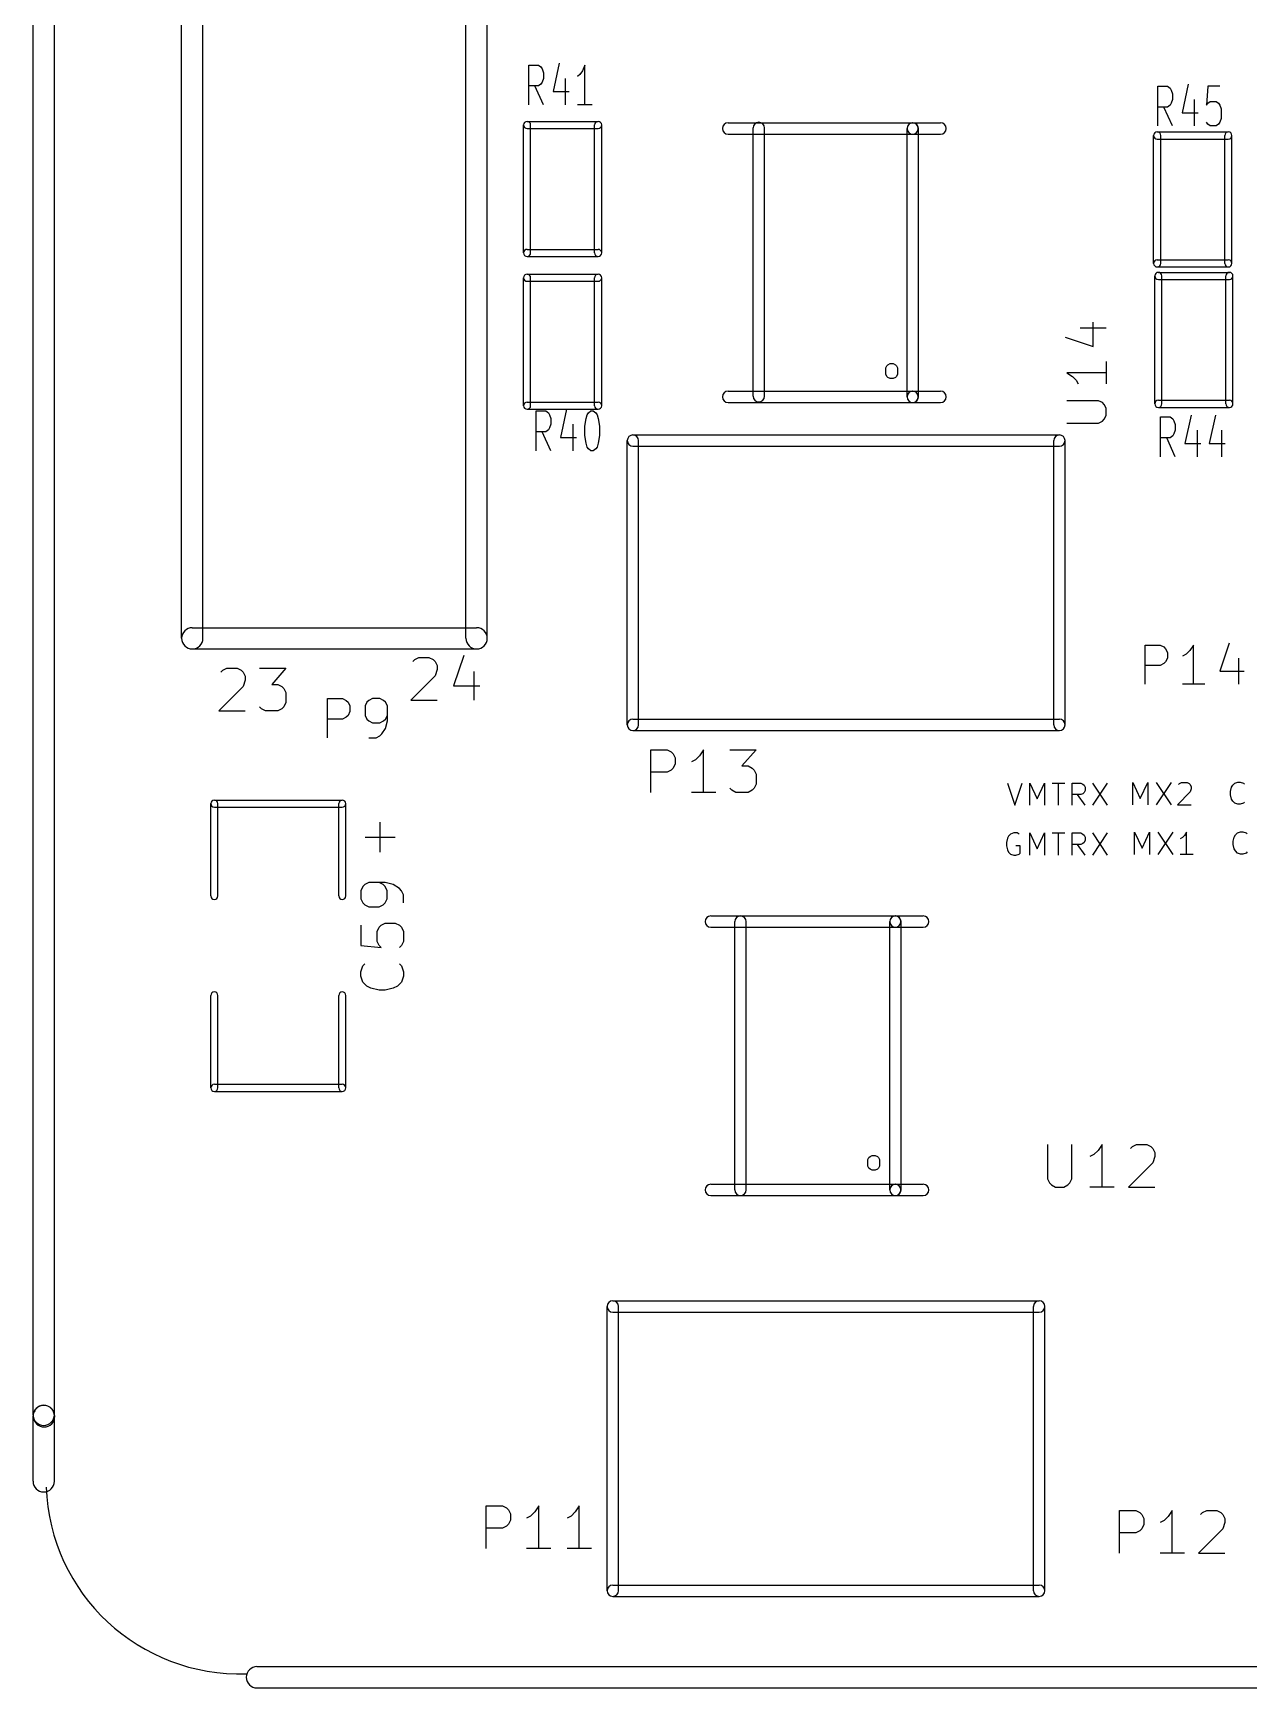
# Model space of a CAD drawing. Extents: x 32880 to 68030, y 23813 to 49782.
# Drawn here: x 32880 to 41433, y 27285 to 38928 of the extents above; entities that cross this region are included whole.
import ezdxf

# ---------------------------------------------------------------- set-up
doc = ezdxf.new("R2010")
doc.units = 0
doc.layers.add('BLACK', color=1, linetype='CONTINUOUS')

msp = doc.modelspace()

# ---------------------------------------------------------------- linework, layer by layer
at = {"layer": 'BLACK'}
for p, q in [((32880, 29207), (32880, 48207)), ((33030, 29207), (33030, 48207)), ((33925, 34670), (33925, 46670)), ((34075, 34670), (34075, 46670)), ((35925, 34670), (35925, 46670)), ((36075, 34670), (36075, 46670)), ((36367, 38424), (36367, 38704)), ((36367, 38704), (36435, 38704)), ((36435, 38704), (36453, 38690)), ((36453, 38690), (36461, 38677)), ((36461, 38677), (36470, 38650)), ((36581, 38717), (36538, 38517)), ((36744, 38664), (36726, 38637)), ((36761, 38704), (36744, 38664)), ((36761, 38424), (36761, 38704)), ((36435, 38557), (36367, 38557)), ((36470, 38424), (36410, 38557)), ((36453, 38570), (36435, 38557)), ((36461, 38584), (36453, 38570)), ((36470, 38610), (36461, 38584)), ((36470, 38650), (36470, 38610)), ((36624, 38610), (36624, 38424)), ((36726, 38637), (36709, 38624)), ((40792, 38275), (40792, 38555)), ((40792, 38555), (40860, 38555)), ((40860, 38555), (40878, 38541)), ((40878, 38541), (40886, 38528)), ((41006, 38568), (40963, 38368)), ((41143, 38555), (41134, 38421)), ((41229, 38555), (41143, 38555)), ((36538, 38517), (36650, 38517)), ((36812, 38424), (36709, 38424)), ((40886, 38435), (40878, 38421)), ((40886, 38528), (40895, 38501)), ((40895, 38461), (40886, 38435)), ((40895, 38501), (40895, 38461)), ((41049, 38461), (41049, 38275)), ((41134, 38421), (41143, 38435)), ((41143, 38435), (41160, 38448)), ((41160, 38448), (41203, 38448)), ((41203, 38448), (41220, 38435)), ((41220, 38435), (41229, 38421)), ((40860, 38408), (40792, 38408)), ((40895, 38275), (40835, 38408)), ((40878, 38421), (40860, 38408)), ((40963, 38368), (41075, 38368)), ((41229, 38421), (41237, 38395)), ((41237, 38328), (41229, 38301)), ((41237, 38395), (41237, 38328)), ((36330, 37382), (36330, 38282)), ((36355, 38307), (36855, 38307)), ((36355, 38257), (36855, 38257)), ((36380, 37382), (36380, 38282)), ((36830, 37382), (36830, 38282)), ((36880, 37382), (36880, 38282)), ((37769, 38297), (39067, 38297)), ((37769, 38217), (39067, 38217)), ((37945, 36373), (37945, 38261)), ((38025, 36373), (38025, 38261)), ((39028, 36369), (39028, 38257)), ((39068, 38297), (39264, 38297)), ((39068, 38217), (39264, 38217)), ((39108, 36369), (39108, 38257)), ((40763, 37308), (40763, 38208)), ((40788, 38233), (41288, 38233)), ((40813, 37308), (40813, 38208)), ((41143, 38288), (41134, 38301)), ((41160, 38275), (41143, 38288)), ((41203, 38275), (41160, 38275)), ((41220, 38288), (41203, 38275)), ((41229, 38301), (41220, 38288)), ((41263, 37308), (41263, 38208)), ((41313, 37308), (41313, 38208)), ((40788, 38183), (41288, 38183)), ((36355, 37407), (36855, 37407)), ((36355, 37357), (36855, 37357)), ((40788, 37333), (41288, 37333)), ((40788, 37283), (41288, 37283)), ((36330, 36307), (36330, 37207)), ((36355, 37232), (36855, 37232)), ((36355, 37182), (36855, 37182)), ((36380, 36307), (36380, 37207)), ((36830, 36307), (36830, 37207)), ((36880, 36307), (36880, 37207)), ((40771, 36320), (40771, 37220)), ((40796, 37245), (41296, 37245)), ((40796, 37195), (41296, 37195)), ((40821, 36320), (40821, 37220)), ((41271, 36320), (41271, 37220)), ((41321, 36320), (41321, 37220)), ((40245, 36855), (40429, 36855)), ((40337, 36724), (40337, 36894)), ((40140, 36789), (40337, 36724)), ((38879, 36573), (38886, 36588)), ((38879, 36528), (38879, 36573)), ((38886, 36588), (38894, 36595)), ((38894, 36595), (38909, 36603)), ((38909, 36603), (38931, 36603)), ((38931, 36603), (38946, 36595)), ((38946, 36595), (38954, 36588)), ((38954, 36588), (38961, 36573)), ((38961, 36573), (38961, 36528)), ((40429, 36618), (40429, 36461)), ((38886, 36513), (38879, 36528)), ((38894, 36505), (38886, 36513)), ((38909, 36498), (38894, 36505)), ((38931, 36498), (38909, 36498)), ((38946, 36505), (38931, 36498)), ((38954, 36513), (38946, 36505)), ((38961, 36528), (38954, 36513)), ((40429, 36539), (40153, 36539)), ((40153, 36539), (40192, 36513)), ((40192, 36513), (40218, 36487)), ((40218, 36487), (40232, 36461)), ((36355, 36332), (36855, 36332)), ((37769, 36409), (39067, 36409)), ((37769, 36329), (39067, 36329)), ((39068, 36409), (39264, 36409)), ((39068, 36329), (39264, 36329)), ((40376, 36342), (40153, 36342)), ((40402, 36329), (40376, 36342)), ((40416, 36316), (40402, 36329)), ((40796, 36345), (41296, 36345)), ((36355, 36282), (36855, 36282)), ((36419, 35990), (36419, 36270)), ((36419, 36270), (36487, 36270)), ((36487, 36270), (36505, 36256)), ((36505, 36256), (36513, 36243)), ((36513, 36243), (36522, 36216)), ((36522, 36216), (36522, 36176)), ((36633, 36283), (36590, 36083)), ((36761, 36163), (36770, 36216)), ((36770, 36216), (36778, 36243)), ((36778, 36243), (36787, 36256)), ((36787, 36256), (36804, 36270)), ((36804, 36270), (36821, 36270)), ((36821, 36270), (36838, 36256)), ((36838, 36256), (36847, 36243)), ((36847, 36243), (36856, 36216)), ((36856, 36216), (36864, 36163)), ((40429, 36290), (40416, 36316)), ((40416, 36211), (40429, 36237)), ((40429, 36237), (40429, 36290)), ((40796, 36295), (41296, 36295)), ((40812, 35948), (40812, 36228)), ((40812, 36228), (40880, 36228)), ((40880, 36228), (40898, 36214)), ((40898, 36214), (40906, 36201)), ((41026, 36241), (40983, 36041)), ((41197, 36241), (41154, 36041)), ((36487, 36123), (36419, 36123)), ((36522, 35990), (36462, 36123)), ((36505, 36136), (36487, 36123)), ((36513, 36150), (36505, 36136)), ((36522, 36176), (36513, 36150)), ((36676, 36176), (36676, 35990)), ((36761, 36096), (36761, 36163)), ((36770, 36043), (36761, 36096)), ((36864, 36096), (36856, 36043)), ((36864, 36163), (36864, 36096)), ((37100, 36101), (40100, 36101)), ((40153, 36185), (40376, 36185)), ((40376, 36185), (40402, 36198)), ((40402, 36198), (40416, 36211)), ((40906, 36108), (40898, 36094)), ((40906, 36201), (40915, 36174)), ((40915, 36134), (40906, 36108)), ((40915, 36174), (40915, 36134)), ((41069, 36134), (41069, 35948)), ((41240, 36134), (41240, 35948)), ((36590, 36083), (36702, 36083)), ((36778, 36016), (36770, 36043)), ((36787, 36003), (36778, 36016)), ((36804, 35990), (36787, 36003)), ((36821, 35990), (36804, 35990)), ((36838, 36003), (36821, 35990)), ((36847, 36016), (36838, 36003)), ((36856, 36043), (36847, 36016)), ((37060, 34061), (37060, 36061)), ((37100, 36021), (40100, 36021)), ((37140, 34061), (37140, 36061)), ((40060, 34061), (40060, 36061)), ((40140, 34061), (40140, 36061)), ((40880, 36081), (40812, 36081)), ((40915, 35948), (40855, 36081)), ((40898, 36094), (40880, 36081)), ((40983, 36041), (41095, 36041)), ((41154, 36041), (41266, 36041)), ((34000, 34745), (36000, 34745)), ((34000, 34595), (36000, 34595)), ((40703, 34347), (40703, 34623)), ((40703, 34623), (40808, 34623)), ((40808, 34623), (40834, 34610)), ((40834, 34610), (40847, 34597)), ((40847, 34597), (40860, 34571)), ((41018, 34584), (40992, 34558)), ((41044, 34623), (41018, 34584)), ((41044, 34347), (41044, 34623)), ((41294, 34636), (41229, 34439)), ((35551, 34507), (35565, 34521)), ((35565, 34521), (35594, 34536)), ((35594, 34536), (35665, 34536)), ((35665, 34536), (35694, 34521)), ((35694, 34521), (35708, 34507)), ((35708, 34507), (35723, 34478)), ((35723, 34478), (35723, 34450)), ((35909, 34550), (35837, 34336)), ((40808, 34479), (40703, 34479)), ((40834, 34492), (40808, 34479)), ((40847, 34505), (40834, 34492)), ((40860, 34531), (40847, 34505)), ((40860, 34571), (40860, 34531)), ((40992, 34558), (40966, 34544)), ((41360, 34531), (41360, 34347)), ((34201, 34432), (34215, 34446)), ((34215, 34446), (34244, 34461)), ((34244, 34461), (34315, 34461)), ((34315, 34461), (34344, 34446)), ((34344, 34446), (34358, 34432)), ((34358, 34432), (34373, 34403)), ((34373, 34375), (34358, 34332)), ((34373, 34403), (34373, 34375)), ((34473, 34461), (34659, 34461)), ((34659, 34461), (34559, 34346)), ((35708, 34407), (35537, 34236)), ((35723, 34450), (35708, 34407)), ((35980, 34436), (35980, 34236)), ((41229, 34439), (41399, 34439)), ((34358, 34332), (34187, 34161)), ((34559, 34346), (34601, 34346)), ((34601, 34346), (34630, 34332)), ((34630, 34332), (34644, 34318)), ((34644, 34318), (34659, 34289)), ((34659, 34289), (34659, 34218)), ((34952, 33970), (34952, 34246)), ((34952, 34246), (35057, 34246)), ((35057, 34246), (35083, 34233)), ((35083, 34233), (35096, 34220)), ((35241, 34233), (35228, 34220)), ((35267, 34246), (35241, 34233)), ((35320, 34246), (35267, 34246)), ((35346, 34233), (35320, 34246)), ((35359, 34220), (35346, 34233)), ((35537, 34236), (35723, 34236)), ((35837, 34336), (36023, 34336)), ((41123, 34347), (40966, 34347)), ((34187, 34161), (34373, 34161)), ((34487, 34175), (34473, 34189)), ((34516, 34161), (34487, 34175)), ((34601, 34161), (34516, 34161)), ((34630, 34175), (34601, 34161)), ((34644, 34189), (34630, 34175)), ((34659, 34218), (34644, 34189)), ((35096, 34128), (35083, 34115)), ((35096, 34220), (35109, 34194)), ((35109, 34154), (35096, 34128)), ((35109, 34194), (35109, 34154)), ((35228, 34220), (35215, 34194)), ((35215, 34194), (35215, 34128)), ((35215, 34128), (35228, 34102)), ((35372, 34194), (35359, 34220)), ((35359, 34102), (35372, 34128)), ((35372, 34089), (35372, 34194)), ((35057, 34102), (34952, 34102)), ((35083, 34115), (35057, 34102)), ((35228, 34102), (35241, 34089)), ((35241, 34089), (35267, 34075)), ((35267, 34075), (35320, 34075)), ((35320, 34075), (35346, 34089)), ((35333, 33997), (35359, 34036)), ((35346, 34089), (35359, 34102)), ((35359, 34036), (35372, 34089)), ((37100, 34101), (40100, 34101)), ((37100, 34021), (40100, 34021)), ((35241, 33970), (35293, 33970)), ((35293, 33970), (35320, 33983)), ((35320, 33983), (35333, 33997)), ((37226, 33586), (37226, 33885)), ((37226, 33885), (37340, 33885)), ((37340, 33885), (37369, 33871)), ((37596, 33885), (37568, 33843)), ((37596, 33586), (37596, 33885)), ((37782, 33885), (37967, 33885)), ((37967, 33885), (37867, 33772)), ((37369, 33871), (37383, 33857)), ((37383, 33857), (37397, 33829)), ((37397, 33786), (37383, 33757)), ((37397, 33829), (37397, 33786)), ((37539, 33814), (37511, 33800)), ((37568, 33843), (37539, 33814)), ((37867, 33772), (37910, 33772)), ((37910, 33772), (37938, 33757)), ((37340, 33729), (37226, 33729)), ((37369, 33743), (37340, 33729)), ((37383, 33757), (37369, 33743)), ((37938, 33757), (37953, 33743)), ((37953, 33743), (37967, 33715)), ((37967, 33715), (37967, 33643)), ((39734, 33652), (39786, 33495)), ((39786, 33495), (39839, 33652)), ((39891, 33495), (39891, 33652)), ((39891, 33652), (39944, 33540)), ((39944, 33540), (39996, 33652)), ((39996, 33652), (39996, 33495)), ((40048, 33652), (40138, 33652)), ((40093, 33495), (40093, 33652)), ((40190, 33495), (40190, 33652)), ((40190, 33652), (40250, 33652)), ((40250, 33652), (40265, 33644)), ((40332, 33652), (40437, 33495)), ((40437, 33652), (40332, 33495)), ((40616, 33499), (40616, 33656)), ((40616, 33656), (40669, 33544)), ((40669, 33544), (40721, 33656)), ((40721, 33656), (40721, 33499)), ((40780, 33656), (40885, 33499)), ((40885, 33656), (40780, 33499)), ((40945, 33648), (40960, 33656)), ((40960, 33656), (40998, 33656)), ((40998, 33656), (41013, 33648)), ((41319, 33637), (41334, 33651)), ((41334, 33651), (41356, 33659)), ((41356, 33659), (41371, 33659)), ((41371, 33659), (41394, 33651)), ((41394, 33651), (41401, 33644)), ((37682, 33586), (37511, 33586)), ((37796, 33601), (37782, 33615)), ((37824, 33586), (37796, 33601)), ((37910, 33586), (37824, 33586)), ((37938, 33601), (37910, 33586)), ((37953, 33615), (37938, 33601)), ((37967, 33643), (37953, 33615)), ((40250, 33570), (40190, 33570)), ((40280, 33495), (40228, 33570)), ((40265, 33577), (40250, 33570)), ((40265, 33644), (40273, 33637)), ((40273, 33585), (40265, 33577)), ((40273, 33637), (40280, 33622)), ((40280, 33600), (40273, 33585)), ((40280, 33622), (40280, 33600)), ((41020, 33589), (40930, 33499)), ((40938, 33641), (40945, 33648)), ((41013, 33648), (41020, 33641)), ((41020, 33641), (41028, 33626)), ((41028, 33611), (41020, 33589)), ((41028, 33626), (41028, 33611)), ((41304, 33592), (41311, 33622)), ((41304, 33569), (41304, 33592)), ((41311, 33539), (41304, 33569)), ((41311, 33622), (41319, 33637)), ((41319, 33524), (41311, 33539)), ((34130, 32857), (34130, 33507)), ((34155, 33532), (35055, 33532)), ((34155, 33482), (35055, 33482)), ((34180, 32857), (34180, 33507)), ((35030, 32857), (35030, 33507)), ((35080, 32857), (35080, 33507)), ((40930, 33499), (41028, 33499)), ((41334, 33509), (41319, 33524)), ((41356, 33502), (41334, 33509)), ((41371, 33502), (41356, 33502)), ((41394, 33509), (41371, 33502)), ((41401, 33517), (41394, 33509)), ((35321, 33166), (35321, 33377)), ((39779, 33301), (39757, 33293)), ((39802, 33301), (39779, 33301)), ((39817, 33293), (39802, 33301)), ((39891, 33144), (39891, 33301)), ((39891, 33301), (39944, 33189)), ((39944, 33189), (39996, 33301)), ((39996, 33301), (39996, 33144)), ((40048, 33301), (40138, 33301)), ((40093, 33144), (40093, 33301)), ((40190, 33144), (40190, 33301)), ((40190, 33301), (40250, 33301)), ((40250, 33301), (40265, 33293)), ((40332, 33301), (40437, 33144)), ((40437, 33301), (40332, 33144)), ((40628, 33148), (40628, 33305)), ((40628, 33305), (40681, 33193)), ((40681, 33193), (40733, 33305)), ((40733, 33305), (40733, 33148)), ((40792, 33305), (40897, 33148)), ((40897, 33305), (40792, 33148)), ((40995, 33305), (40980, 33283)), ((40995, 33148), (40995, 33305)), ((41338, 33287), (41353, 33301)), ((41353, 33301), (41375, 33309)), ((41375, 33309), (41390, 33309)), ((41390, 33309), (41413, 33301)), ((41413, 33301), (41420, 33294)), ((35216, 33271), (35426, 33271)), ((39734, 33264), (39727, 33234)), ((39727, 33234), (39727, 33211)), ((39727, 33211), (39734, 33181)), ((39742, 33279), (39734, 33264)), ((39757, 33293), (39742, 33279)), ((39824, 33211), (39794, 33211)), ((39824, 33159), (39824, 33211)), ((40250, 33219), (40190, 33219)), ((40280, 33144), (40228, 33219)), ((40265, 33226), (40250, 33219)), ((40265, 33293), (40273, 33286)), ((40273, 33234), (40265, 33226)), ((40273, 33286), (40280, 33271)), ((40280, 33249), (40273, 33234)), ((40280, 33271), (40280, 33249)), ((40965, 33268), (40950, 33260)), ((40980, 33283), (40965, 33268)), ((41323, 33242), (41330, 33272)), ((41323, 33219), (41323, 33242)), ((41330, 33189), (41323, 33219)), ((41330, 33272), (41338, 33287)), ((41338, 33174), (41330, 33189)), ((39734, 33181), (39742, 33166)), ((39742, 33166), (39757, 33151)), ((39757, 33151), (39779, 33144)), ((39779, 33144), (39794, 33144)), ((39794, 33144), (39817, 33151)), ((39817, 33151), (39824, 33159)), ((41040, 33148), (40950, 33148)), ((41353, 33159), (41338, 33174)), ((41375, 33152), (41353, 33159)), ((41390, 33152), (41375, 33152)), ((41413, 33159), (41390, 33152)), ((41420, 33167), (41413, 33159)), ((35243, 32952), (35214, 32937)), ((35357, 32952), (35243, 32952)), ((35343, 32937), (35314, 32952)), ((35414, 32937), (35357, 32952)), ((35200, 32923), (35185, 32894)), ((35185, 32894), (35185, 32837)), ((35185, 32837), (35200, 32809)), ((35214, 32937), (35200, 32923)), ((35357, 32923), (35343, 32937)), ((35371, 32894), (35357, 32923)), ((35357, 32809), (35371, 32837)), ((35371, 32837), (35371, 32894)), ((35457, 32909), (35414, 32937)), ((35471, 32894), (35457, 32909)), ((35485, 32866), (35471, 32894)), ((35485, 32809), (35485, 32866)), ((35200, 32809), (35214, 32794)), ((35214, 32794), (35243, 32780)), ((35243, 32780), (35314, 32780)), ((35314, 32780), (35343, 32794)), ((35343, 32794), (35357, 32809)), ((35185, 32651), (35185, 32508)), ((35300, 32608), (35314, 32637)), ((35300, 32537), (35300, 32608)), ((35314, 32637), (35328, 32651)), ((35328, 32651), (35357, 32666)), ((35357, 32666), (35428, 32666)), ((35428, 32666), (35457, 32651)), ((35457, 32651), (35471, 32637)), ((35471, 32637), (35485, 32608)), ((35485, 32608), (35485, 32537)), ((37647, 32717), (38945, 32717)), ((37647, 32637), (38945, 32637)), ((37816, 30789), (37816, 32677)), ((37896, 30789), (37896, 32677)), ((38906, 30789), (38906, 32677)), ((38946, 32717), (39142, 32717)), ((38946, 32637), (39142, 32637)), ((38986, 30789), (38986, 32677)), ((35185, 32508), (35328, 32494)), ((35314, 32508), (35300, 32537)), ((35328, 32494), (35314, 32508)), ((35471, 32508), (35457, 32494)), ((35485, 32537), (35471, 32508)), ((35200, 32366), (35214, 32380)), ((35457, 32380), (35471, 32366)), ((35185, 32323), (35200, 32366)), ((35185, 32294), (35185, 32323)), ((35200, 32251), (35185, 32294)), ((35471, 32366), (35485, 32323)), ((35485, 32294), (35471, 32251)), ((35485, 32323), (35485, 32294)), ((34130, 31507), (34130, 32157)), ((34180, 31507), (34180, 32157)), ((35030, 31507), (35030, 32157)), ((35080, 31507), (35080, 32157)), ((35228, 32223), (35200, 32251)), ((35257, 32208), (35228, 32223)), ((35314, 32194), (35257, 32208)), ((35357, 32194), (35314, 32194)), ((35414, 32208), (35357, 32194)), ((35443, 32223), (35414, 32208)), ((35471, 32251), (35443, 32223)), ((34155, 31532), (35055, 31532)), ((34155, 31482), (35055, 31482)), ((40016, 31108), (40016, 30866)), ((40187, 30866), (40187, 31108)), ((40400, 31108), (40372, 31066)), ((40400, 30809), (40400, 31108)), ((40600, 31080), (40614, 31094)), ((40614, 31094), (40643, 31108)), ((40643, 31108), (40714, 31108)), ((40714, 31108), (40742, 31094)), ((40742, 31094), (40757, 31080)), ((38753, 31002), (38760, 31017)), ((38753, 30957), (38753, 31002)), ((38760, 31017), (38768, 31024)), ((38768, 31024), (38783, 31032)), ((38783, 31032), (38805, 31032)), ((38805, 31032), (38820, 31024)), ((38820, 31024), (38828, 31017)), ((38828, 31017), (38835, 31002)), ((38835, 31002), (38835, 30957)), ((40343, 31037), (40315, 31023)), ((40372, 31066), (40343, 31037)), ((40757, 30980), (40586, 30809)), ((40757, 31080), (40771, 31052)), ((40771, 31023), (40757, 30980)), ((40771, 31052), (40771, 31023)), ((38760, 30942), (38753, 30957)), ((38768, 30934), (38760, 30942)), ((38783, 30927), (38768, 30934)), ((38805, 30927), (38783, 30927)), ((38820, 30934), (38805, 30927)), ((38828, 30942), (38820, 30934)), ((38835, 30957), (38828, 30942)), ((40016, 30866), (40030, 30838)), ((40173, 30838), (40187, 30866)), ((37647, 30829), (38945, 30829)), ((37647, 30749), (38945, 30749)), ((38946, 30829), (39142, 30829)), ((38946, 30749), (39142, 30749)), ((40030, 30838), (40045, 30824)), ((40045, 30824), (40073, 30809)), ((40073, 30809), (40130, 30809)), ((40130, 30809), (40159, 30824)), ((40159, 30824), (40173, 30838)), ((40486, 30809), (40315, 30809)), ((40586, 30809), (40771, 30809)), ((36918, 27969), (36918, 29969)), ((36958, 30009), (39958, 30009)), ((36958, 29929), (39958, 29929)), ((36998, 27969), (36998, 29969)), ((39918, 27969), (39918, 29969)), ((39998, 27969), (39998, 29969)), ((33011, 29249), (33009, 29251)), ((32880, 28739), (32880, 29199)), ((32905, 29143), (32903, 29145)), ((33030, 28739), (33030, 29199)), ((36067, 28266), (36067, 28565)), ((36067, 28565), (36181, 28565)), ((36181, 28565), (36210, 28551)), ((36210, 28551), (36224, 28537)), ((36224, 28537), (36238, 28509)), ((36437, 28565), (36409, 28523)), ((36437, 28266), (36437, 28565)), ((36722, 28565), (36694, 28523)), ((36722, 28266), (36722, 28565)), ((40523, 28234), (40523, 28533)), ((40523, 28533), (40637, 28533)), ((40637, 28533), (40666, 28519)), ((40893, 28533), (40865, 28491)), ((40893, 28234), (40893, 28533)), ((41107, 28519), (41136, 28533)), ((41136, 28533), (41207, 28533)), ((41207, 28533), (41235, 28519)), ((36210, 28423), (36181, 28409)), ((36224, 28437), (36210, 28423)), ((36238, 28466), (36224, 28437)), ((36238, 28509), (36238, 28466)), ((36380, 28494), (36352, 28480)), ((36409, 28523), (36380, 28494)), ((36665, 28494), (36637, 28480)), ((36694, 28523), (36665, 28494)), ((40666, 28519), (40680, 28505)), ((40680, 28505), (40694, 28477)), ((40694, 28434), (40680, 28405)), ((40694, 28477), (40694, 28434)), ((40836, 28462), (40808, 28448)), ((40865, 28491), (40836, 28462)), ((41093, 28505), (41107, 28519)), ((41235, 28519), (41250, 28505)), ((41250, 28505), (41264, 28477)), ((41264, 28448), (41250, 28405)), ((41264, 28477), (41264, 28448)), ((36181, 28409), (36067, 28409)), ((40637, 28377), (40523, 28377)), ((40666, 28391), (40637, 28377)), ((40680, 28405), (40666, 28391)), ((41250, 28405), (41079, 28234)), ((36523, 28266), (36352, 28266)), ((36808, 28266), (36637, 28266)), ((40979, 28234), (40808, 28234)), ((41079, 28234), (41264, 28234)), ((36958, 28009), (39958, 28009)), ((36958, 27929), (39958, 27929)), ((34455, 27435), (66455, 27435)), ((34455, 27285), (66455, 27285))]:
    msp.add_line(p, q, dxfattribs=at)
for centre, radius, start, end in [((36355, 38282), 25, 360, 540), ((36355, 38282), 25, 90, 270), ((36855, 38282), 25, 360, 540), ((36855, 38282), 25, 270, 450), ((37769, 38257), 40, 90, 270), ((37985, 38261), 40, 360, 540), ((39068, 38257), 40, 90, 270), ((39068, 38257), 40, 360, 540), ((39067, 38257), 40, 270, 450), ((39264, 38257), 40, 270, 450), ((40788, 38208), 25, 360, 540), ((40788, 38208), 25, 90, 270), ((41288, 38208), 25, 360, 540), ((41288, 38208), 25, 270, 450), ((36355, 37382), 25, 90, 270), ((36355, 37382), 25, 180, 360), ((36855, 37382), 25, 180, 360), ((36855, 37382), 25, 270, 450), ((40788, 37308), 25, 90, 270), ((40788, 37308), 25, 180, 360), ((41288, 37308), 25, 180, 360), ((41288, 37308), 25, 270, 450), ((36355, 37207), 25, 360, 540), ((36355, 37207), 25, 90, 270), ((36855, 37207), 25, 360, 540), ((36855, 37207), 25, 270, 450), ((40796, 37220), 25, 360, 540), ((40796, 37220), 25, 90, 270), ((41296, 37220), 25, 360, 540), ((41296, 37220), 25, 270, 450), ((36355, 36307), 25, 90, 270), ((36855, 36307), 25, 270, 450), ((37769, 36369), 40, 90, 270), ((37985, 36373), 40, 180, 360), ((39068, 36369), 40, 90, 270), ((39068, 36369), 40, 180, 360), ((39067, 36369), 40, 270, 450), ((39264, 36369), 40, 270, 450), ((40796, 36320), 25, 90, 270), ((41296, 36320), 25, 270, 450), ((36355, 36307), 25, 180, 360), ((36855, 36307), 25, 180, 360), ((40796, 36320), 25, 180, 360), ((41296, 36320), 25, 180, 360), ((37100, 36061), 40, 90, 270), ((37100, 36061), 40, 360, 540), ((40100, 36061), 40, 360, 540), ((40100, 36061), 40, 270, 450), ((34000, 34670), 75, 90, 270), ((36000, 34670), 75, 270, 450), ((34000, 34670), 75, 180, 360), ((36000, 34670), 75, 180, 360), ((37100, 34061), 40, 90, 270), ((37100, 34061), 40, 180, 360), ((40100, 34061), 40, 180, 360), ((40100, 34061), 40, 270, 450), ((34155, 33507), 25, 90, 270), ((34155, 33507), 25, 360, 540), ((35055, 33507), 25, 360, 540), ((35055, 33507), 25, 270, 450), ((34155, 32857), 25, 180, 360), ((35055, 32857), 25, 180, 360), ((37647, 32677), 40, 90, 270), ((37856, 32677), 40, 360, 540), ((38946, 32677), 40, 90, 270), ((38946, 32677), 40, 360, 540), ((38945, 32677), 40, 270, 450), ((39142, 32677), 40, 270, 450), ((34155, 32157), 25, 360, 540), ((35055, 32157), 25, 360, 540), ((34155, 31507), 25, 90, 270), ((34155, 31507), 25, 180, 360), ((35055, 31507), 25, 180, 360), ((35055, 31507), 25, 270, 450), ((37647, 30789), 40, 90, 270), ((37856, 30789), 40, 180, 360), ((38946, 30789), 40, 90, 270), ((38946, 30789), 40, 180, 360), ((38945, 30789), 40, 270, 450), ((39142, 30789), 40, 270, 450), ((36958, 29969), 40, 90, 270), ((36958, 29969), 40, 360, 540), ((39958, 29969), 40, 360, 540), ((39958, 29969), 40, 270, 450), ((32955, 29199), 75, 360, 540), ((32956, 29198), 75, 405, 585), ((32958, 29196), 75, 225, 405), ((32955, 29207), 75, 180, 360), ((32955, 28739), 75, 180, 360), ((34333, 28746), 1362, -178, -88), ((36958, 27969), 40, 90, 270), ((36958, 27969), 40, 180, 360), ((39958, 27969), 40, 180, 360), ((39958, 27969), 40, 270, 450), ((34455, 27360), 75, 90, 270)]:
    msp.add_arc(centre, radius, start, end, dxfattribs=at)

doc.saveas('drawing.dxf')
